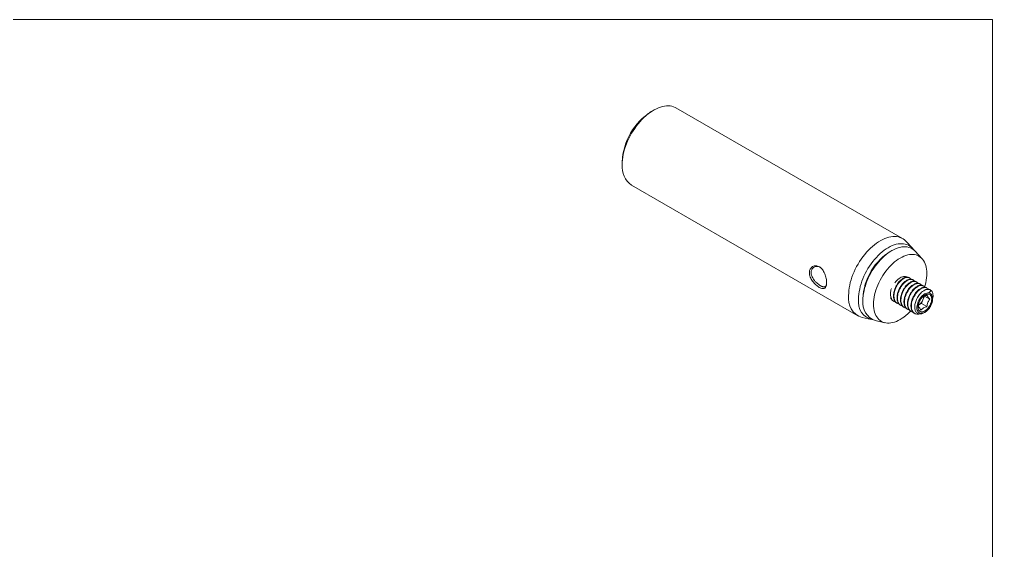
# Model space of a CAD drawing. Header units: millimetres. Extents: x 2 to 278, y 1 to 215.
# Drawn here: x 139.8 to 278, y 139.2 to 214.6 of the extents above; entities that cross this region are included whole.
import ezdxf

# ---------------------------------------------------------------- set-up
doc = ezdxf.new("R2010")
doc.units = ezdxf.units.MM

msp = doc.modelspace()

# ---------------------------------------------------------------- linework, layer by layer
at = {"color": 7, "linetype": 'Continuous', "lineweight": 18}
for p, q in [((1.58, 214.65), (277.99, 214.65)), ((277.99, 0.9), (277.99, 214.65)), ((265.2, 183.52), (233.03, 202.09)), ((229.86, 201.78), (229.51, 201.57)), ((225.38, 194.43), (225.38, 194.02)), ((226.7, 191.11), (258.86, 172.54)), ((266.61, 182.15), (265.71, 183.12)), ((263.92, 181.94), (263.7, 181.83)), ((267.97, 180.68), (267, 181.72)), ((266.22, 177.93), (266.16, 177.96)), ((266.71, 177.64), (266.65, 177.68)), ((267.21, 177.35), (267.15, 177.39)), ((267.7, 177.07), (267.64, 177.1)), ((268.2, 176.78), (268.14, 176.82)), ((268.69, 176.5), (268.63, 176.53)), ((269.17, 176.22), (269.13, 176.25)), ((259.57, 174.97), (259.58, 174.68)), ((259.58, 174.68), (259.59, 174.44)), ((263.91, 174.64), (263.97, 174.6)), ((264.4, 174.35), (264.47, 174.32)), ((267.9, 174.3), (267.49, 174.07)), ((268.1, 174.83), (267.9, 174.3)), ((267.9, 174.3), (268.67, 173.86)), ((268.31, 175.35), (268.1, 174.83)), ((268.31, 175.35), (269.08, 174.91)), ((264.9, 174.07), (264.96, 174.03)), ((265.39, 173.78), (265.46, 173.75)), ((265.89, 173.5), (265.95, 173.46)), ((266.38, 173.21), (266.45, 173.18)), ((266.88, 172.93), (266.94, 172.89)), ((267.49, 174.07), (267.46, 174.05)), ((267.49, 174.07), (267.46, 174.05)), ((259.47, 172.31), (260.76, 172.01)), ((261.32, 171.88), (262.71, 171.57))]:
    msp.add_line(p, q, dxfattribs=at)
at = {"color": 7, "linetype": 'Continuous', "lineweight": 18, "flags": 128}
for points in [[(233.03, 202.09), (232.9, 202.16), (232.68, 202.25), (232.44, 202.32), (232.19, 202.37), (231.93, 202.39), (231.67, 202.38), (231.39, 202.35), (231.11, 202.29), (230.82, 202.21), (230.53, 202.1), (230.24, 201.97), (229.94, 201.82), (229.64, 201.64), (229.35, 201.44), (229.05, 201.22), (228.77, 200.98), (228.48, 200.72), (228.2, 200.45), (227.93, 200.15), (227.67, 199.84), (227.41, 199.52), (227.17, 199.18), (226.94, 198.83), (226.72, 198.48), (226.52, 198.11), (226.33, 197.74), (226.15, 197.36), (226, 196.98), (225.86, 196.6), (225.73, 196.22), (225.63, 195.84), (225.54, 195.46), (225.47, 195.09), (225.42, 194.72), (225.39, 194.36), (225.38, 194.02)], [(265.71, 183.12), (265.66, 183.17), (265.48, 183.33), (265.28, 183.47), (265.07, 183.59), (264.84, 183.69), (264.61, 183.75), (264.36, 183.8), (264.1, 183.82), (263.83, 183.81), (263.56, 183.78), (263.28, 183.72), (262.99, 183.64), (262.7, 183.53), (262.4, 183.4), (262.11, 183.25), (261.81, 183.07), (261.52, 182.87), (261.22, 182.65), (260.93, 182.41), (260.65, 182.15), (260.37, 181.88), (260.1, 181.58), (259.84, 181.27), (259.58, 180.95), (259.34, 180.61), (259.11, 180.27), (258.89, 179.91), (258.69, 179.54), (258.5, 179.17), (258.32, 178.79), (258.16, 178.41), (258.02, 178.03), (257.9, 177.65), (257.79, 177.27), (257.71, 176.89), (257.64, 176.52), (257.59, 176.15), (257.56, 175.79), (257.55, 175.45)], [(266.8, 181.92), (266.75, 181.97), (266.6, 182.16), (266.42, 182.32), (266.23, 182.46), (266.03, 182.58), (265.82, 182.67), (265.59, 182.74), (265.35, 182.79), (265.1, 182.8), (264.84, 182.8), (264.57, 182.76), (264.3, 182.71), (264.02, 182.62), (263.74, 182.52), (263.45, 182.39), (263.16, 182.23), (262.88, 182.05), (262.59, 181.86), (262.31, 181.64), (262.03, 181.4), (261.76, 181.14), (261.49, 180.86), (261.23, 180.57), (260.98, 180.26), (260.74, 179.94), (260.51, 179.61), (260.3, 179.27), (260.09, 178.92), (259.9, 178.56), (259.73, 178.2), (259.57, 177.83), (259.43, 177.46), (259.31, 177.09), (259.2, 176.72), (259.12, 176.35), (259.05, 175.99), (259, 175.64), (258.97, 175.29), (258.96, 174.95)], [(267, 181.72), (266.89, 181.83), (266.71, 181.98), (266.52, 182.1), (266.31, 182.2), (266.09, 182.28), (265.86, 182.33), (265.62, 182.35), (265.37, 182.36), (265.11, 182.33), (264.84, 182.28), (264.57, 182.21), (264.29, 182.11), (264.01, 181.99), (263.73, 181.84), (263.45, 181.67), (263.17, 181.48), (262.89, 181.27), (262.62, 181.04), (262.35, 180.79), (262.08, 180.53), (261.83, 180.24), (261.58, 179.94), (261.34, 179.63), (261.12, 179.31), (260.9, 178.97), (260.7, 178.63), (260.52, 178.28), (260.34, 177.92), (260.19, 177.56), (260.05, 177.2), (259.93, 176.83), (259.82, 176.47), (259.74, 176.11), (259.67, 175.76), (259.62, 175.41), (259.59, 175.07), (259.58, 174.74)], [(268.34, 176.67), (268.41, 176.91), (268.5, 177.26), (268.56, 177.6), (268.61, 177.93), (268.64, 178.26), (268.65, 178.58), (268.64, 178.88), (268.61, 179.18), (268.56, 179.45), (268.5, 179.72), (268.41, 179.96), (268.31, 180.19), (268.19, 180.4), (268.05, 180.59), (267.9, 180.76), (267.73, 180.9), (267.54, 181.02), (267.35, 181.12), (267.14, 181.2), (266.91, 181.25), (266.68, 181.27), (266.44, 181.27), (266.19, 181.25), (265.94, 181.2), (265.67, 181.12), (265.41, 181.03), (265.14, 180.9), (264.87, 180.76), (264.6, 180.59), (264.33, 180.4), (264.07, 180.2), (263.81, 179.97), (263.55, 179.72), (263.3, 179.46), (263.06, 179.18), (262.83, 178.89), (262.6, 178.58), (262.39, 178.26), (262.2, 177.94), (262.01, 177.6), (261.84, 177.26), (261.69, 176.92), (261.55, 176.57), (261.43, 176.22), (261.33, 175.87), (261.24, 175.53), (261.18, 175.19), (261.13, 174.86), (261.1, 174.53), (261.09, 174.21), (261.09, 174.21)], [(264.11, 177.23), (264.24, 177.41), (264.39, 177.57), (264.55, 177.72), (264.71, 177.84), (264.87, 177.95), (265.03, 178.03), (265.19, 178.09), (265.35, 178.12), (265.5, 178.13), (265.64, 178.12), (265.76, 178.07), (265.83, 178.04)], [(269.46, 174.62), (269.4, 174.43), (269.33, 174.23), (269.24, 174.04), (269.14, 173.86), (269.02, 173.68), (268.9, 173.52), (268.76, 173.37), (268.61, 173.24), (268.47, 173.12), (268.31, 173.03), (268.17, 172.97), (268.02, 172.93), (267.88, 172.91), (267.75, 172.92), (267.63, 172.96), (267.52, 173.02), (267.43, 173.1), (267.36, 173.21), (267.3, 173.34), (267.26, 173.48), (267.24, 173.65), (267.24, 173.82), (267.27, 174), (267.31, 174.2), (267.37, 174.39), (267.44, 174.58), (267.54, 174.77), (267.65, 174.96), (267.77, 175.13), (267.9, 175.29), (268.04, 175.43), (268.19, 175.55), (268.34, 175.66), (268.49, 175.74), (268.64, 175.79), (268.78, 175.83), (268.92, 175.83)], [(268.37, 173.25), (268.23, 173.18), (268.1, 173.13), (267.97, 173.12), (267.85, 173.12), (267.73, 173.15), (267.64, 173.21), (267.55, 173.29), (267.49, 173.39), (267.44, 173.52), (267.41, 173.66), (267.4, 173.81), (267.41, 173.98), (267.44, 174.15), (267.49, 174.33), (267.55, 174.51), (267.64, 174.68), (267.73, 174.85), (267.85, 175.01), (267.97, 175.16), (268.1, 175.29), (268.23, 175.41), (268.37, 175.5), (268.51, 175.57), (268.65, 175.61), (268.78, 175.63), (268.9, 175.62), (269.01, 175.59), (269.11, 175.53), (269.19, 175.45), (269.26, 175.35), (269.31, 175.23), (269.34, 175.09), (269.35, 174.93), (269.34, 174.77), (269.31, 174.59), (269.26, 174.42), (269.19, 174.24), (269.11, 174.06), (269.01, 173.89), (268.9, 173.73), (268.78, 173.58), (268.65, 173.45), (268.51, 173.34), (268.37, 173.25)], [(261.09, 174.21), (261.1, 173.91), (261.13, 173.61), (261.18, 173.33), (261.24, 173.07), (261.33, 172.82), (261.43, 172.6), (261.55, 172.39), (261.69, 172.2), (261.84, 172.03), (262.01, 171.89), (262.2, 171.76), (262.39, 171.67), (262.6, 171.59), (262.83, 171.54), (263.06, 171.52), (263.3, 171.52), (263.55, 171.54), (263.81, 171.59), (264.07, 171.66), (264.33, 171.76), (264.6, 171.88), (264.87, 172.03), (265.14, 172.2), (265.41, 172.38), (265.67, 172.59), (265.94, 172.82), (266.19, 173.07), (266.35, 173.23)]]:
    msp.add_lwpolyline(points, dxfattribs=at)
at = {"color": 7, "linetype": 'Continuous', "lineweight": 18}
for centre, radius, start, end in [((234.32, 194.03), 8.94, 122.5521, 177.4533), ((228.55, 193.7), 3.18, 174.321, 234.3669), ((267.9, 174.63), 8.34, 120.2384, 177.6648), ((268.77, 175.49), 0.825, 47.7421, 117.4513), ((260.36, 175.01), 2.85, 171.1819, 251.6174), ((261.53, 174.52), 2.6, 170.4671, 259.4537), ((262.19, 174.37), 2.63, 171.956, 250.8433), ((266.66, 175.36), 1.53, 302.638, 339.7729), ((266.92, 175.31), 1.28, 337.7839, 359.3672)]:
    msp.add_arc(centre, radius, start, end, dxfattribs=at)
for points, knots in [([(251.98, 178.66), (251.99, 178.76), (252, 178.94), (252.09, 179.19), (252.23, 179.39), (252.43, 179.55), (252.65, 179.65), (252.89, 179.68), (253.14, 179.64), (253.39, 179.53), (253.62, 179.36), (253.83, 179.13), (254.01, 178.86), (254.16, 178.54), (254.29, 178.21), (254.37, 177.87), (254.42, 177.55), (254.43, 177.24), (254.42, 176.97), (254.37, 176.75), (254.28, 176.58), (254.16, 176.47), (254.01, 176.41), (253.83, 176.41), (253.62, 176.48), (253.39, 176.59), (253.14, 176.75), (252.89, 176.96), (252.65, 177.2), (252.43, 177.47), (252.23, 177.76), (252.09, 178.06), (252, 178.37), (251.99, 178.56), (251.98, 178.66)], [0, 0, 0, 0, 0.032206, 0.063214, 0.094215, 0.126403, 0.158491, 0.188893, 0.218934, 0.24999, 0.281027, 0.311086, 0.341545, 0.37373, 0.405856, 0.436822, 0.467824, 0.500108, 0.532296, 0.563272, 0.594233, 0.626377, 0.658508, 0.688949, 0.719019, 0.750087, 0.781086, 0.811122, 0.841579, 0.873786, 0.905925, 0.936877, 0.967838, 1, 1, 1, 1]), ([(253.45, 179.47), (253.42, 179.49), (253.31, 179.54), (253.12, 179.58), (252.88, 179.57), (252.64, 179.48), (252.44, 179.32), (252.31, 179.12), (252.24, 178.9), (252.23, 178.76), (252.23, 178.69)], [0, 0, 0, 0, 0.060547, 0.181966, 0.321002, 0.47778, 0.632417, 0.770897, 0.893356, 1, 1, 1, 1]), ([(252.23, 178.69), (252.23, 178.62), (252.24, 178.46), (252.31, 178.21), (252.44, 177.92), (252.64, 177.63), (252.88, 177.35), (253.13, 177.12), (253.31, 176.98), (253.42, 176.91), (253.48, 176.87), (253.52, 176.85), (253.57, 176.82), (253.64, 176.78), (253.75, 176.73), (253.91, 176.68), (254.08, 176.66), (254.24, 176.7), (254.35, 176.8), (254.39, 176.91), (254.41, 176.95)], [0, 0, 0, 0, 0.058807, 0.126217, 0.202346, 0.287267, 0.373729, 0.450404, 0.524719, 0.542213, 0.558883, 0.574735, 0.588252, 0.602323, 0.648086, 0.699259, 0.775922, 0.862333, 0.947407, 1, 1, 1, 1]), ([(264.4, 174.35), (264.37, 174.38), (264.3, 174.42), (264.21, 174.51), (264.13, 174.61), (264.05, 174.75), (263.98, 174.91), (263.94, 175.11), (263.92, 175.3), (263.92, 175.47), (263.94, 175.65), (263.96, 175.83), (264.01, 176.07), (264.11, 176.38), (264.27, 176.74), (264.47, 177.08), (264.65, 177.31), (264.8, 177.48), (264.92, 177.59), (265.06, 177.72), (265.22, 177.84), (265.39, 177.93), (265.54, 177.99), (265.65, 178.02), (265.74, 178.04), (265.82, 178.04), (265.92, 178.04), (266, 178.02), (266.08, 178), (266.13, 177.98), (266.15, 177.96), (266.16, 177.96)], [0, 0, 0, 0, 0.0304298, 0.0622859, 0.094142, 0.1259982, 0.1726211, 0.2139825, 0.2500797, 0.2815123, 0.3126769, 0.3435734, 0.3742022, 0.4378379, 0.501468, 0.5632376, 0.6236473, 0.647416, 0.6763901, 0.7105678, 0.7499467, 0.7944215, 0.8302989, 0.8575724, 0.876237, 0.9004312, 0.9246256, 0.9512326, 0.9770427, 0.9985736, 1, 1, 1, 1]), ([(264.7, 174.24), (264.64, 174.25), (264.5, 174.28), (264.32, 174.41), (264.16, 174.6), (264.05, 174.85), (263.99, 175.13), (263.98, 175.44), (264.02, 175.78), (264.1, 176.14), (264.23, 176.49), (264.4, 176.83), (264.6, 177.14), (264.83, 177.41), (265.07, 177.65), (265.33, 177.83), (265.57, 177.95), (265.8, 178.01), (266.02, 178.01), (266.2, 177.94), (266.33, 177.86), (266.38, 177.77), (266.39, 177.75)], [0, 0, 0, 0, 0.0396524, 0.0928636, 0.146724, 0.2002486, 0.2524885, 0.3033645, 0.3557798, 0.4093854, 0.4632237, 0.5163121, 0.5677475, 0.6190914, 0.6721241, 0.7259497, 0.7781307, 0.8292476, 0.8787687, 0.9293376, 0.9814544, 1, 1, 1, 1]), ([(264.9, 174.07), (264.87, 174.09), (264.8, 174.13), (264.71, 174.22), (264.62, 174.32), (264.55, 174.46), (264.48, 174.63), (264.44, 174.82), (264.42, 175.01), (264.42, 175.19), (264.43, 175.36), (264.46, 175.54), (264.51, 175.78), (264.61, 176.1), (264.77, 176.46), (264.97, 176.79), (265.15, 177.03), (265.3, 177.19), (265.41, 177.31), (265.55, 177.43), (265.72, 177.55), (265.89, 177.64), (266.03, 177.7), (266.14, 177.73), (266.23, 177.75), (266.32, 177.76), (266.41, 177.75), (266.5, 177.74), (266.58, 177.71), (266.63, 177.69), (266.65, 177.68), (266.65, 177.68)], [0, 0, 0, 0, 0.03043, 0.062286, 0.094142, 0.125998, 0.172621, 0.213982, 0.25008, 0.281512, 0.312677, 0.343573, 0.374202, 0.437838, 0.501468, 0.563238, 0.623647, 0.647416, 0.67639, 0.710568, 0.749947, 0.794422, 0.830299, 0.857572, 0.876237, 0.900431, 0.924626, 0.951233, 0.977043, 0.998574, 1, 1, 1, 1]), ([(265.19, 173.95), (265.13, 173.96), (265, 174), (264.82, 174.12), (264.66, 174.32), (264.55, 174.56), (264.49, 174.84), (264.48, 175.16), (264.51, 175.49), (264.6, 175.85), (264.73, 176.21), (264.9, 176.55), (265.1, 176.85), (265.32, 177.13), (265.57, 177.36), (265.82, 177.54), (266.07, 177.67), (266.3, 177.72), (266.51, 177.72), (266.7, 177.66), (266.83, 177.57), (266.88, 177.49), (266.89, 177.47)], [0, 0, 0, 0, 0.039652, 0.092864, 0.146724, 0.200249, 0.252488, 0.303364, 0.35578, 0.409385, 0.463224, 0.516312, 0.567747, 0.619091, 0.672124, 0.72595, 0.778131, 0.829248, 0.878769, 0.929338, 0.981454, 1, 1, 1, 1]), ([(265.39, 173.78), (265.36, 173.8), (265.29, 173.85), (265.2, 173.93), (265.12, 174.04), (265.04, 174.17), (264.97, 174.34), (264.93, 174.54), (264.91, 174.72), (264.91, 174.9), (264.93, 175.08), (264.95, 175.25), (265, 175.5), (265.1, 175.81), (265.26, 176.17), (265.46, 176.51), (265.64, 176.74), (265.79, 176.91), (265.91, 177.02), (266.05, 177.15), (266.21, 177.26), (266.38, 177.36), (266.53, 177.42), (266.64, 177.45), (266.73, 177.46), (266.81, 177.47), (266.91, 177.47), (266.99, 177.45), (267.07, 177.43), (267.12, 177.41), (267.14, 177.39), (267.15, 177.39)], [0, 0, 0, 0, 0.03043, 0.062286, 0.094142, 0.125998, 0.172621, 0.213982, 0.25008, 0.281512, 0.312677, 0.343573, 0.374202, 0.437838, 0.501468, 0.563238, 0.623647, 0.647416, 0.67639, 0.710568, 0.749947, 0.794422, 0.830299, 0.857572, 0.876237, 0.900431, 0.924626, 0.951233, 0.977043, 0.998574, 1, 1, 1, 1]), ([(265.69, 173.66), (265.63, 173.68), (265.49, 173.71), (265.31, 173.84), (265.15, 174.03), (265.04, 174.28), (264.98, 174.56), (264.97, 174.87), (265.01, 175.21), (265.09, 175.56), (265.22, 175.92), (265.39, 176.26), (265.59, 176.57), (265.82, 176.84), (266.06, 177.08), (266.32, 177.26), (266.56, 177.38), (266.79, 177.44), (267.01, 177.44), (267.19, 177.37), (267.32, 177.29), (267.37, 177.2), (267.38, 177.18)], [0, 0, 0, 0, 0.039652, 0.092864, 0.146724, 0.200249, 0.252488, 0.303364, 0.35578, 0.409385, 0.463224, 0.516312, 0.567747, 0.619091, 0.672124, 0.72595, 0.778131, 0.829248, 0.878769, 0.929338, 0.981454, 1, 1, 1, 1]), ([(265.89, 173.5), (265.86, 173.52), (265.79, 173.56), (265.7, 173.65), (265.61, 173.75), (265.54, 173.89), (265.47, 174.06), (265.43, 174.25), (265.41, 174.44), (265.41, 174.62), (265.42, 174.79), (265.45, 174.97), (265.5, 175.21), (265.6, 175.52), (265.76, 175.89), (265.96, 176.22), (266.14, 176.46), (266.29, 176.62), (266.4, 176.74), (266.54, 176.86), (266.71, 176.98), (266.88, 177.07), (267.02, 177.13), (267.13, 177.16), (267.22, 177.18), (267.31, 177.19), (267.4, 177.18), (267.49, 177.17), (267.57, 177.14), (267.62, 177.12), (267.64, 177.1), (267.64, 177.1)], [0, 0, 0, 0, 0.03043, 0.062286, 0.094142, 0.125998, 0.172621, 0.213982, 0.25008, 0.281512, 0.312677, 0.343573, 0.374202, 0.437838, 0.501468, 0.563238, 0.623647, 0.647416, 0.67639, 0.710568, 0.749947, 0.794422, 0.830299, 0.857572, 0.876237, 0.900431, 0.924626, 0.951233, 0.977043, 0.998574, 1, 1, 1, 1]), ([(266.18, 173.38), (266.12, 173.39), (265.99, 173.43), (265.81, 173.55), (265.65, 173.74), (265.54, 173.99), (265.48, 174.27), (265.47, 174.58), (265.5, 174.92), (265.59, 175.28), (265.72, 175.64), (265.89, 175.97), (266.09, 176.28), (266.31, 176.56), (266.56, 176.79), (266.81, 176.97), (267.06, 177.09), (267.29, 177.15), (267.5, 177.15), (267.69, 177.09), (267.82, 177), (267.87, 176.92), (267.88, 176.9)], [0, 0, 0, 0, 0.039652, 0.092864, 0.146724, 0.200249, 0.252488, 0.303364, 0.35578, 0.409385, 0.463224, 0.516312, 0.567747, 0.619091, 0.672124, 0.72595, 0.778131, 0.829248, 0.878769, 0.929338, 0.981454, 1, 1, 1, 1]), ([(264.2, 174.52), (264.14, 174.54), (264.01, 174.57), (263.83, 174.7), (263.67, 174.89), (263.56, 175.13), (263.5, 175.42), (263.49, 175.73), (263.53, 176.07), (263.57, 176.31), (263.62, 176.43), (263.62, 176.43)], [0, 0, 0, 0, 0.096607, 0.226248, 0.357471, 0.487875, 0.61515, 0.739101, 0.866803, 0.997405, 1, 1, 1, 1]), ([(266.38, 173.21), (266.35, 173.23), (266.28, 173.28), (266.19, 173.36), (266.11, 173.47), (266.03, 173.6), (265.96, 173.77), (265.92, 173.97), (265.9, 174.15), (265.9, 174.33), (265.92, 174.5), (265.94, 174.68), (265.99, 174.93), (266.09, 175.24), (266.25, 175.6), (266.45, 175.94), (266.63, 176.17), (266.78, 176.34), (266.9, 176.45), (267.04, 176.57), (267.2, 176.69), (267.37, 176.79), (267.52, 176.85), (267.63, 176.88), (267.72, 176.89), (267.8, 176.9), (267.9, 176.9), (267.98, 176.88), (268.06, 176.85), (268.11, 176.83), (268.13, 176.82), (268.14, 176.82)], [0, 0, 0, 0, 0.03043, 0.062286, 0.094142, 0.125998, 0.172621, 0.213982, 0.25008, 0.281512, 0.312677, 0.343573, 0.374202, 0.437838, 0.501468, 0.563238, 0.623647, 0.647416, 0.67639, 0.710568, 0.749947, 0.794422, 0.830299, 0.857572, 0.876237, 0.900431, 0.924626, 0.951233, 0.977043, 0.998574, 1, 1, 1, 1]), ([(266.68, 173.09), (266.62, 173.11), (266.48, 173.14), (266.3, 173.27), (266.14, 173.46), (266.03, 173.7), (265.97, 173.99), (265.96, 174.3), (266, 174.64), (266.08, 174.99), (266.21, 175.35), (266.38, 175.69), (266.58, 176), (266.81, 176.27), (267.05, 176.5), (267.31, 176.69), (267.55, 176.81), (267.78, 176.87), (268, 176.86), (268.18, 176.8), (268.31, 176.72), (268.36, 176.63), (268.37, 176.61)], [0, 0, 0, 0, 0.0396524, 0.0928636, 0.146724, 0.2002486, 0.2524885, 0.3033645, 0.3557798, 0.4093854, 0.4632237, 0.5163121, 0.5677475, 0.6190914, 0.6721241, 0.7259497, 0.7781307, 0.8292476, 0.8787687, 0.9293376, 0.9814544, 1, 1, 1, 1]), ([(266.88, 172.93), (266.85, 172.95), (266.78, 172.99), (266.69, 173.08), (266.6, 173.18), (266.53, 173.32), (266.46, 173.49), (266.42, 173.68), (266.4, 173.87), (266.4, 174.04), (266.41, 174.22), (266.44, 174.4), (266.49, 174.64), (266.59, 174.95), (266.75, 175.32), (266.95, 175.65), (267.13, 175.89), (267.28, 176.05), (267.39, 176.17), (267.53, 176.29), (267.7, 176.41), (267.87, 176.5), (268.01, 176.56), (268.12, 176.59), (268.21, 176.61), (268.3, 176.61), (268.39, 176.61), (268.48, 176.6), (268.56, 176.57), (268.61, 176.55), (268.63, 176.53), (268.63, 176.53)], [0, 0, 0, 0, 0.0304298, 0.0622859, 0.094142, 0.1259982, 0.1726211, 0.2139825, 0.2500797, 0.2815123, 0.3126769, 0.3435734, 0.3742022, 0.4378379, 0.501468, 0.5632376, 0.6236473, 0.647416, 0.6763901, 0.7105678, 0.7499467, 0.7944215, 0.8302989, 0.8575724, 0.876237, 0.9004312, 0.9246256, 0.9512326, 0.9770427, 0.9985736, 1, 1, 1, 1]), ([(267.63, 172.82), (267.57, 172.81), (267.43, 172.77), (267.22, 172.78), (266.99, 172.85), (266.8, 172.98), (266.64, 173.17), (266.53, 173.42), (266.47, 173.7), (266.46, 174.01), (266.49, 174.35), (266.58, 174.71), (266.71, 175.06), (266.88, 175.4), (267.08, 175.71), (267.3, 175.98), (267.55, 176.22), (267.8, 176.4), (268.05, 176.52), (268.28, 176.58), (268.49, 176.58), (268.68, 176.51), (268.81, 176.43), (268.86, 176.35), (268.87, 176.32)], [0, 0, 0, 0, 0.0284422, 0.0751763, 0.1223548, 0.1709631, 0.2201644, 0.269059, 0.31678, 0.3632551, 0.4111363, 0.4601049, 0.5092861, 0.5577821, 0.6047682, 0.6516708, 0.700116, 0.7492855, 0.7969528, 0.8436479, 0.8888853, 0.9350798, 0.9826884, 1, 1, 1, 1]), ([(269.46, 174.62), (269.44, 174.54), (269.39, 174.38), (269.29, 174.14), (269.17, 173.89), (269.02, 173.66), (268.85, 173.45), (268.66, 173.26), (268.46, 173.1), (268.25, 172.96), (268.04, 172.87), (267.84, 172.82), (267.64, 172.81), (267.47, 172.84), (267.3, 172.92), (267.17, 173.05), (267.06, 173.21), (266.98, 173.41), (266.94, 173.64), (266.93, 173.89), (266.96, 174.17), (267.03, 174.46), (267.13, 174.75), (267.26, 175.04), (267.42, 175.32), (267.61, 175.57), (267.81, 175.8), (268.01, 175.99), (268.21, 176.13), (268.33, 176.19), (268.39, 176.22)], [0, 0, 0, 0, 0.032691, 0.06633, 0.099021, 0.13266, 0.165356, 0.198927, 0.232962, 0.267955, 0.302489, 0.338023, 0.372561, 0.408049, 0.443614, 0.480162, 0.516538, 0.553968, 0.590346, 0.627751, 0.664857, 0.702975, 0.741194, 0.78052, 0.818738, 0.858054, 0.896713, 0.936413, 0.967929, 1, 1, 1, 1]), ([(268.39, 176.22), (268.47, 176.26), (268.63, 176.32), (268.81, 176.33), (268.94, 176.32), (269.04, 176.29), (269.1, 176.27), (269.12, 176.25), (269.13, 176.25)], [0, 0, 0, 0, 0.302662, 0.55706, 0.712296, 0.856364, 0.989261, 1, 1, 1, 1]), ([(269.32, 176.1), (269.28, 176.09), (269.2, 176.07), (269.06, 175.98), (268.97, 175.88), (268.92, 175.83)], [0, 0, 0, 0, 0.313164, 0.652326, 1, 1, 1, 1]), ([(268.92, 175.83), (268.93, 175.83), (268.99, 175.81), (269.07, 175.78), (269.12, 175.73), (269.15, 175.71)], [0, 0, 0, 0, 0.195926, 0.594771, 1, 1, 1, 1]), ([(269.15, 175.71), (269.18, 175.69), (269.24, 175.65), (269.31, 175.57), (269.37, 175.48), (269.41, 175.37), (269.44, 175.27), (269.46, 175.15), (269.46, 175.07), (269.47, 175)], [0, 0, 0, 0, 0.146202, 0.2924041, 0.4386061, 0.5848082, 0.7310102, 0.8040229, 1, 1, 1, 1]), ([(269.32, 176.1), (269.37, 176.04), (269.47, 175.9), (269.54, 175.62), (269.54, 175.3), (269.52, 175.05), (269.47, 174.91), (269.47, 174.9)], [0, 0, 0, 0, 0.249203, 0.495147, 0.732494, 0.972111, 1, 1, 1, 1]), ([(263.91, 174.64), (263.88, 174.66), (263.81, 174.71), (263.72, 174.79), (263.64, 174.9), (263.57, 175), (263.54, 175.08), (263.53, 175.11)], [0, 0, 0, 0, 0.205225, 0.42007, 0.634915, 0.84976, 1, 1, 1, 1]), ([(267.85, 175.02), (267.8, 174.94), (267.68, 174.78), (267.55, 174.51), (267.48, 174.23), (267.46, 174.05), (267.45, 173.96)], [0, 0, 0, 0, 0.269803, 0.548544, 0.771503, 1, 1, 1, 1]), ([(268.67, 175.49), (268.63, 175.48), (268.51, 175.44), (268.3, 175.36), (268.11, 175.25), (267.96, 175.14), (267.89, 175.06), (267.85, 175.02)], [0, 0, 0, 0, 0.109953, 0.356089, 0.610574, 0.803657, 1, 1, 1, 1]), ([(269.08, 174.91), (269.02, 174.97), (268.9, 175.1), (268.78, 175.26), (268.7, 175.39), (268.68, 175.46), (268.67, 175.49)], [0, 0, 0, 0, 0.269803, 0.548544, 0.771503, 1, 1, 1, 1]), ([(268.67, 173.86), (268.68, 173.96), (268.71, 174.17), (268.8, 174.46), (268.93, 174.71), (269.03, 174.84), (269.08, 174.91)], [0, 0, 0, 0, 0.269803, 0.548544, 0.771503, 1, 1, 1, 1]), ([(269.47, 175), (269.47, 174.94), (269.48, 174.82), (269.46, 174.69), (269.46, 174.62)], [0, 0, 0, 0, 0.4949985, 1, 1, 1, 1]), ([(267.45, 173.96), (267.46, 173.93), (267.49, 173.85), (267.58, 173.7), (267.71, 173.55), (267.8, 173.44), (267.85, 173.38)], [0, 0, 0, 0, 0.269803, 0.548544, 0.771503, 1, 1, 1, 1]), ([(267.85, 173.38), (267.89, 173.42), (267.96, 173.5), (268.1, 173.62), (268.3, 173.73), (268.5, 173.81), (268.63, 173.84), (268.67, 173.86)], [0, 0, 0, 0, 0.193367, 0.38942, 0.63499, 0.890047, 1, 1, 1, 1])]:
    msp.add_open_spline(points, degree=3, knots=knots, dxfattribs=at)

doc.saveas('drawing.dxf')
